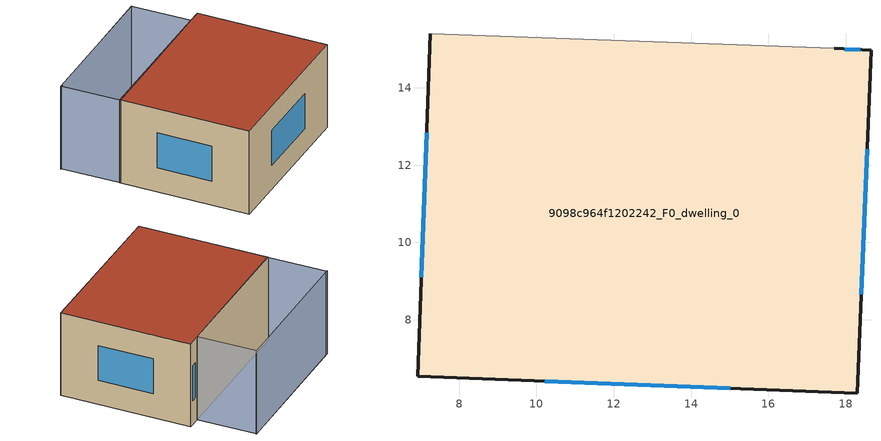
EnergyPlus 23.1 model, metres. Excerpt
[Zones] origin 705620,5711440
9098c964f1202242_F0_dwelling_0
 floor ground (EU_floor_Construction): 18.66,14.97 18.31,6.1 6.92,6.54 7.26,15.4 17.71,15.02 z0
 wall outside (EU_wall_Construction): 7.26,15.4 6.92,6.54 18.31,6.1 18.66,14.97 17.71,15.02 z0:6
 wall adiabatic (EU_wall_Construction): 17.71,15.02 7.26,15.4 z0:6
 window (EU_Window_Construction): 7.16,12.84 7.02,9.1 / 18.38,14.98 17.98,15 / 18.41,8.66 18.55,12.4 / 10.21,6.41 15.02,6.23 z1.73:4.27
 roof outside (EU_roof_Construction): 18.31,6.1 18.66,14.97 17.71,15.02 7.26,15.4 6.92,6.54 z6
shading: 17.88,19.05 7.32,19.38 / 7.37,19.38 17.83,19.07 / 17.83,19.07 17.71,15.02 / 17.71,15.02 7.25,15.33 / 7.25,15.33 7.37,19.38 z0:6
[Building]
EU S2 Campaign: North Axis=0; Terrain=City; Solar Distribution=FullExterior
[Site:Location]
London: Latitude=51.5; Longitude=-0.5; Time Zone=0; Elevation=25
[SizingPeriod:WeatherFileDays]
AnnualSizingPeriod: Begin Month=1; Begin Day of Month=1; End Month=12; End Day of Month=31; Day of Week for Start Day=Monday; Use Weather File Daylight Saving Period=No; Use Weather File Rain and Snow Indicators=No
[MATERIAL]
EU_InternalMass_Material: Roughness=MediumRough; Thickness=0.1; Conductivity=1; Density=1800; Specific Heat=900; Thermal Absorptance=0.9; Solar Absorptance=0.7; Visible Absorptance=0.7
[MATERIAL:NOMASS] Roughness=MediumRough; Thermal Absorptance=0.9; Solar Absorptance=0.7; Visible Absorptance=0.7
Name | Thermal Resistance
EU_wall_NoMass | 0.724719
EU_roof_NoMass | 2.98947
EU_floor_NoMass | 2.39157
[WINDOWMATERIAL:SIMPLEGLAZINGSYSTEM]
EU_Window_SimpleGlazing: UFactor=2.63425; Solar Heat Gain Coefficient=0.76; Visible Transmittance=0.76
[CONSTRUCTION]
EU_wall_Construction: EU_wall_NoMass
EU_roof_Construction: EU_roof_NoMass
EU_floor_Construction: EU_floor_NoMass
EU_InternalMass_Construction: EU_InternalMass_Material
EU_Window_Construction: EU_Window_SimpleGlazing
[ZONE]
9098c964f1202242_F0_dwelling_0: Type=1; Multiplier=1; Ceiling Height=autocalculate; Volume=607.154; Floor Area=autocalculate; Part of Total Floor Area=Yes
[INTERNALMASS]
9098c964f1202242_F0_dwelling_0_EU_InternalMass: Construction=EU_InternalMass_Construction; Zone or ZoneList=9098c964f1202242_F0_dwelling_0; Surface Area=101.193
[OTHEREQUIPMENT]
EU_Step8_InternalGain_9098c964f1202242_F0_dwelling_0_f000: Fuel Type=Electricity; Zone or ZoneList or Space or SpaceList=9098c964f1202242_F0_dwelling_0; Schedule=EU_Step8_GainSchedule_9098c964f1202242_F0_dwelling_0_f000; Design Level Calculation Method=Watts/Area; Power per Zone Floor Area=1; Fraction Latent=0; Fraction Radiant=0; Fraction Lost=0; Carbon Dioxide Generation Rate=0; EndUse Subcategory=EU_Step8_InternalGains
[ZONEVENTILATION:DESIGNFLOWRATE]
EU_ConstantAir_9098c964f1202242_F0_dwelling_0: Zone or ZoneList or Space or SpaceList=9098c964f1202242_F0_dwelling_0; Schedule=EU_AlwaysOn; Design Flow Rate Calculation Method=AirChanges/Hour; Air Changes per Hour=0.418135; Ventilation Type=Natural; Fan Pressure Rise=0; Fan Total Efficiency=1; Constant Term Coefficient=1; Temperature Term Coefficient=0; Velocity Term Coefficient=0; Velocity Squared Term Coefficient=0; Minimum Indoor Temperature=-100; Maximum Indoor Temperature=100; Delta Temperature=-100; Minimum Outdoor Temperature=-100; Maximum Outdoor Temperature=100; Maximum Wind Speed=40
[HVACTEMPLATE:THERMOSTAT]
EU_HeatOnly_9098c964f1202242_F0_dwelling_0: Constant Heating Setpoint=20; Constant Cooling Setpoint=50
[HVACTEMPLATE:ZONE:IDEALLOADSAIRSYSTEM]
9098c964f1202242_F0_dwelling_0: Template Thermostat=EU_HeatOnly_9098c964f1202242_F0_dwelling_0; System Availability Schedule=EU_AlwaysOn; Maximum Heating Supply Air Temperature=50; Minimum Cooling Supply Air Temperature=13; Maximum Heating Supply Air Humidity Ratio=0.0156; Minimum Cooling Supply Air Humidity Ratio=0.0077; Heating Limit=NoLimit; Cooling Limit=NoLimit; Heating Availability Schedule=EU_AlwaysOn; Cooling Availability Schedule=EU_CoolingOff; Dehumidification Control Type=ConstantSensibleHeatRatio; Cooling Sensible Heat Ratio=0.7; Dehumidification Setpoint=60; Humidification Control Type=None; Humidification Setpoint=30; Outdoor Air Method=None; Outdoor Air Flow Rate per Person=0.00944; Outdoor Air Flow Rate per Zone Floor Area=0; Outdoor Air Flow Rate per Zone=0; Demand Controlled Ventilation Type=None; Outdoor Air Economizer Type=NoEconomizer; Heat Recovery Type=None; Sensible Heat Recovery Effectiveness=0.7; Latent Heat Recovery Effectiveness=0.65
[SIZING:ZONE]
9098c964f1202242_F0_dwelling_0: Zone Cooling Design Supply Air Temperature Input Method=SupplyAirTemperature; Zone Cooling Design Supply Air Temperature=13; Zone Heating Design Supply Air Temperature Input Method=SupplyAirTemperature; Zone Heating Design Supply Air Temperature=50; Zone Cooling Design Supply Air Humidity Ratio=0.008; Zone Heating Design Supply Air Humidity Ratio=0.008; Cooling Design Air Flow Method=DesignDay; Cooling Design Air Flow Rate=0; Cooling Minimum Air Flow per Zone Floor Area=0.000762; Cooling Minimum Air Flow=0; Cooling Minimum Air Flow Fraction=0.2; Heating Design Air Flow Method=DesignDay; Heating Design Air Flow Rate=0; Heating Maximum Air Flow per Zone Floor Area=0.002032; Heating Maximum Air Flow=0.141576; Heating Maximum Air Flow Fraction=0.3; Account for Dedicated Outdoor Air System=No; Dedicated Outdoor Air System Control Strategy=NeutralSupplyAir; Dedicated Outdoor Air Low Setpoint Temperature for Design=autosize; Dedicated Outdoor Air High Setpoint Temperature for Design=autosize; Zone Load Sizing Method=Sensible Load Only No Latent Load; Zone Latent Cooling Design Supply Air Humidity Ratio Input Method=HumidityRatioDifference; Zone Cooling Design Supply Air Humidity Ratio Difference=0.005; Zone Latent Heating Design Supply Air Humidity Ratio Input Method=HumidityRatioDifference; Zone Humidification Design Supply Air Humidity Ratio Difference=0.005
[SCHEDULE:CONSTANT]
Name | Hourly Value
EU_AlwaysOn | 1
EU_CoolingOff | 0
[SCHEDULE:FILE]
EU_Step8_GainSchedule_9098c964f1202242_F0_dwelling_0_f000: File=../../schedules/9098c964f1202242/9098c964f1202242_F0_dwelling_0_f000_gain.csv; Column Number=1; Rows to Skip at Top=0; Number of Hours of Data=8760; Column Separator=Comma; Interpolate to Timestep=No; Minutes per Item=60; Adjust Schedule for Daylight Savings=Yes
